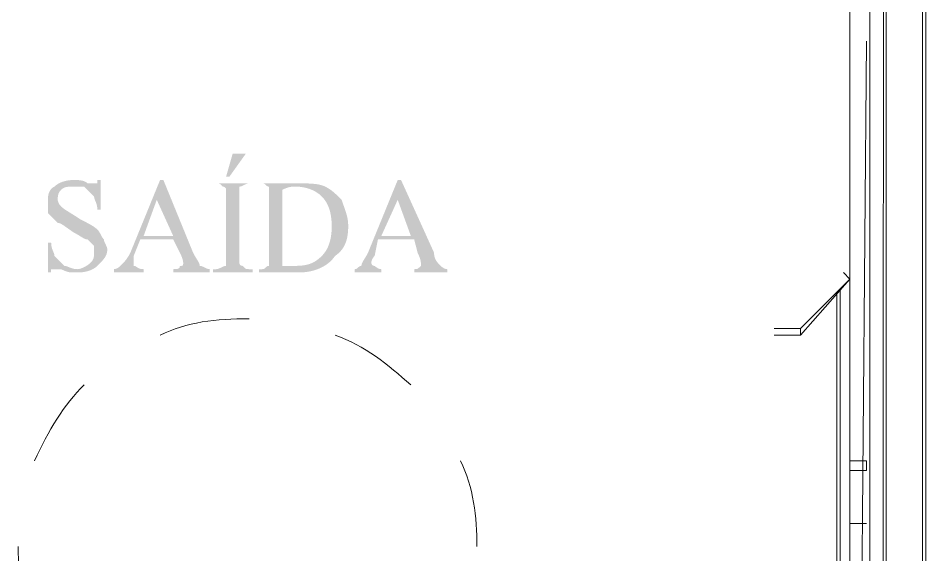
# Model space of a CAD drawing. Header units: metres. Extents: x 2999 to 3164, y 1641 to 1678.
# Drawn here: x 3006.282 to 3006.7088, y 1655.463 to 1655.7152 of the extents above; entities that cross this region are included whole.
import ezdxf

# ---------------------------------------------------------------- set-up
doc = ezdxf.new("R2010")
doc.units = ezdxf.units.M

msp = doc.modelspace()

# ---------------------------------------------------------------- hatches: boundary and pattern name
at = {"true_color": 0x000007}
h = msp.add_hatch(color=7, dxfattribs=at)
h.paths.add_polyline_path([(3006.32078, 1655.63919), (3006.32078, 1655.62522), (3006.31923, 1655.62522), (3006.31923, 1655.62522), (3006.31922, 1655.6256), (3006.3192, 1655.62596), (3006.31916, 1655.62631), (3006.31911, 1655.62665), (3006.31905, 1655.62697), (3006.31898, 1655.62728), (3006.31891, 1655.62758), (3006.31882, 1655.62786), (3006.31874, 1655.62814), (3006.31864, 1655.6284), (3006.31855, 1655.62866), (3006.31845, 1655.62891), (3006.31835, 1655.62914), (3006.31826, 1655.62938), (3006.31817, 1655.6296), (3006.31808, 1655.62982), (3006.31799, 1655.63003), (3006.31792, 1655.63024), (3006.31785, 1655.63044), (3006.31779, 1655.63064), (3006.31774, 1655.63084), (3006.31771, 1655.63104), (3006.31768, 1655.63123), (3006.31768, 1655.63143), (3006.31768, 1655.63143), (3006.31748, 1655.63162), (3006.31729, 1655.63182), (3006.31709, 1655.63201), (3006.3169, 1655.6322), (3006.31671, 1655.6324), (3006.31651, 1655.63259), (3006.31632, 1655.63279), (3006.31612, 1655.63298), (3006.31593, 1655.63317), (3006.31574, 1655.63337), (3006.31554, 1655.63356), (3006.31535, 1655.63376), (3006.31515, 1655.63395), (3006.31496, 1655.63414), (3006.31477, 1655.63434), (3006.31457, 1655.63453), (3006.31438, 1655.63473), (3006.31418, 1655.63492), (3006.31399, 1655.63511), (3006.3138, 1655.63531), (3006.3136, 1655.6355), (3006.31341, 1655.6357), (3006.31321, 1655.63589), (3006.31302, 1655.63608), (3006.31283, 1655.63608), (3006.31263, 1655.63608), (3006.31244, 1655.63608), (3006.31224, 1655.63608), (3006.31205, 1655.63608), (3006.31186, 1655.63608), (3006.31166, 1655.63608), (3006.31147, 1655.63608), (3006.31127, 1655.63608), (3006.31108, 1655.63608), (3006.31089, 1655.63608), (3006.31069, 1655.63608), (3006.3105, 1655.63608), (3006.3103, 1655.63608), (3006.31011, 1655.63608), (3006.30992, 1655.63608), (3006.30972, 1655.63608), (3006.30953, 1655.63608), (3006.30933, 1655.63608), (3006.30914, 1655.63608), (3006.30895, 1655.63608), (3006.30875, 1655.63608), (3006.30856, 1655.63608), (3006.30836, 1655.63608), (3006.30798, 1655.63608), (3006.30762, 1655.63608), (3006.30727, 1655.63608), (3006.30693, 1655.63608), (3006.30661, 1655.63607), (3006.3063, 1655.63606), (3006.30601, 1655.63604), (3006.30572, 1655.63603), (3006.30544, 1655.636), (3006.30518, 1655.63597), (3006.30492, 1655.63593), (3006.30468, 1655.63589), (3006.30444, 1655.63584), (3006.30421, 1655.63578), (3006.30398, 1655.6357), (3006.30377, 1655.63562), (3006.30355, 1655.63553), (3006.30334, 1655.63543), (3006.30314, 1655.63531), (3006.30294, 1655.63519), (3006.30274, 1655.63504), (3006.30254, 1655.63489), (3006.30235, 1655.63472), (3006.30216, 1655.63453), (3006.30197, 1655.63434), (3006.3018, 1655.63414), (3006.30164, 1655.63395), (3006.3015, 1655.63376), (3006.30137, 1655.63356), (3006.30126, 1655.63337), (3006.30116, 1655.63317), (3006.30106, 1655.63298), (3006.30098, 1655.63279), (3006.30091, 1655.63259), (3006.30085, 1655.6324), (3006.3008, 1655.6322), (3006.30075, 1655.63201), (3006.30072, 1655.63182), (3006.30069, 1655.63162), (3006.30066, 1655.63143), (3006.30064, 1655.63123), (3006.30063, 1655.63104), (3006.30062, 1655.63085), (3006.30061, 1655.63065), (3006.30061, 1655.63046), (3006.3006, 1655.63026), (3006.3006, 1655.63007), (3006.3006, 1655.62988), (3006.3006, 1655.62987), (3006.3006, 1655.62984), (3006.30061, 1655.62981), (3006.30061, 1655.62975), (3006.30062, 1655.62969), (3006.30063, 1655.62961), (3006.30064, 1655.62952), (3006.30066, 1655.62942), (3006.30069, 1655.6293), (3006.30072, 1655.62918), (3006.30075, 1655.62905), (3006.3008, 1655.62891), (3006.30085, 1655.62876), (3006.30091, 1655.6286), (3006.30098, 1655.62844), (3006.30106, 1655.62827), (3006.30116, 1655.62809), (3006.30126, 1655.62791), (3006.30137, 1655.62773), (3006.3015, 1655.62754), (3006.30164, 1655.62735), (3006.3018, 1655.62716), (3006.30197, 1655.62697), (3006.30216, 1655.62677), (3006.30236, 1655.62658), (3006.30258, 1655.62638), (3006.30281, 1655.62619), (3006.30306, 1655.62599), (3006.30333, 1655.62579), (3006.30361, 1655.62558), (3006.30391, 1655.62538), (3006.30423, 1655.62516), (3006.30456, 1655.62494), (3006.3049, 1655.62472), (3006.30527, 1655.62449), (3006.30565, 1655.62425), (3006.30604, 1655.624), (3006.30646, 1655.62375), (3006.30688, 1655.62348), (3006.30733, 1655.62321), (3006.30779, 1655.62292), (3006.30827, 1655.62262), (3006.30876, 1655.62232), (3006.30927, 1655.62199), (3006.30979, 1655.62166), (3006.31034, 1655.62131), (3006.31089, 1655.62094), (3006.31147, 1655.62056), (3006.31186, 1655.62037), (3006.31224, 1655.62018), (3006.31263, 1655.61998), (3006.31301, 1655.61979), (3006.31339, 1655.61959), (3006.31377, 1655.6194), (3006.31414, 1655.61921), (3006.31451, 1655.61901), (3006.31488, 1655.61882), (3006.31524, 1655.61862), (3006.31559, 1655.61843), (3006.31593, 1655.61824), (3006.31626, 1655.61804), (3006.31659, 1655.61785), (3006.31691, 1655.61765), (3006.31722, 1655.61746), (3006.31751, 1655.61727), (3006.3178, 1655.61707), (3006.31807, 1655.61688), (3006.31833, 1655.61668), (3006.31858, 1655.61649), (3006.31881, 1655.6163), (3006.31903, 1655.6161), (3006.31923, 1655.61591), (3006.31941, 1655.61571), (3006.31958, 1655.61552), (3006.31974, 1655.61533), (3006.31989, 1655.61513), (3006.32002, 1655.61494), (3006.32015, 1655.61474), (3006.32027, 1655.61455), (3006.32038, 1655.61436), (3006.32048, 1655.61416), (3006.32058, 1655.61397), (3006.32068, 1655.61377), (3006.32078, 1655.61358), (3006.32088, 1655.61339), (3006.32097, 1655.61319), (3006.32108, 1655.613), (3006.32118, 1655.6128), (3006.32129, 1655.61261), (3006.32141, 1655.61242), (3006.32154, 1655.61222), (3006.32167, 1655.61203), (3006.32182, 1655.61183), (3006.32197, 1655.61164), (3006.32214, 1655.61145), (3006.32233, 1655.61125), (3006.32234, 1655.61106), (3006.32236, 1655.61086), (3006.3224, 1655.61067), (3006.32245, 1655.61048), (3006.32251, 1655.61028), (3006.32257, 1655.61009), (3006.32265, 1655.60989), (3006.32273, 1655.6097), (3006.32282, 1655.60951), (3006.32291, 1655.60931), (3006.32301, 1655.60912), (3006.32311, 1655.60892), (3006.3232, 1655.60873), (3006.3233, 1655.60854), (3006.32339, 1655.60834), (3006.32348, 1655.60815), (3006.32356, 1655.60795), (3006.32364, 1655.60776), (3006.32371, 1655.60757), (3006.32377, 1655.60737), (3006.32382, 1655.60718), (3006.32385, 1655.60698), (3006.32388, 1655.60679), (3006.32388, 1655.6066), (3006.32387, 1655.60622), (3006.32385, 1655.60585), (3006.32381, 1655.6055), (3006.32375, 1655.60516), (3006.32368, 1655.60483), (3006.32359, 1655.60451), (3006.32349, 1655.6042), (3006.32337, 1655.60389), (3006.32323, 1655.6036), (3006.32307, 1655.6033), (3006.3229, 1655.60301), (3006.32272, 1655.60272), (3006.32252, 1655.60243), (3006.3223, 1655.60213), (3006.32206, 1655.60184), (3006.32181, 1655.60154), (3006.32155, 1655.60123), (3006.32126, 1655.60092), (3006.32097, 1655.6006), (3006.32065, 1655.60027), (3006.32032, 1655.59993), (3006.31997, 1655.59958), (3006.31961, 1655.59922), (3006.31923, 1655.59884), (3006.31903, 1655.59864), (3006.31881, 1655.59845), (3006.31857, 1655.59826), (3006.31832, 1655.59807), (3006.31806, 1655.59788), (3006.31777, 1655.5977), (3006.31747, 1655.59752), (3006.31716, 1655.59734), (3006.31683, 1655.59717), (3006.31648, 1655.59701), (3006.31612, 1655.59685), (3006.31574, 1655.5967), (3006.31534, 1655.59656), (3006.31493, 1655.59643), (3006.3145, 1655.59631), (3006.31405, 1655.59619), (3006.31359, 1655.59609), (3006.31312, 1655.596), (3006.31262, 1655.59592), (3006.31211, 1655.59585), (3006.31159, 1655.5958), (3006.31105, 1655.59576), (3006.31049, 1655.59574), (3006.30992, 1655.59573), (3006.30973, 1655.59573), (3006.30956, 1655.59573), (3006.3094, 1655.59573), (3006.30925, 1655.59573), (3006.30912, 1655.59573), (3006.30899, 1655.59573), (3006.30888, 1655.59573), (3006.30877, 1655.59573), (3006.30866, 1655.59573), (3006.30856, 1655.59573), (3006.30846, 1655.59573), (3006.30836, 1655.59573), (3006.30827, 1655.59573), (3006.30817, 1655.59573), (3006.30807, 1655.59573), (3006.30796, 1655.59573), (3006.30785, 1655.59573), (3006.30773, 1655.59573), (3006.30761, 1655.59573), (3006.30747, 1655.59573), (3006.30733, 1655.59573), (3006.30717, 1655.59573), (3006.307, 1655.59573), (3006.30681, 1655.59573), (3006.3068, 1655.59573), (3006.30678, 1655.59573), (3006.30674, 1655.59574), (3006.30668, 1655.59574), (3006.30661, 1655.59575), (3006.30652, 1655.59576), (3006.30642, 1655.59577), (3006.30629, 1655.59579), (3006.30616, 1655.59581), (3006.306, 1655.59584), (3006.30583, 1655.59588), (3006.30565, 1655.59593), (3006.30545, 1655.59598), (3006.30523, 1655.59604), (3006.30499, 1655.59611), (3006.30474, 1655.59619), (3006.30448, 1655.59628), (3006.30419, 1655.59639), (3006.30389, 1655.5965), (3006.30358, 1655.59663), (3006.30325, 1655.59677), (3006.3029, 1655.59693), (3006.30254, 1655.5971), (3006.30216, 1655.59728), (3006.30196, 1655.59728), (3006.30177, 1655.59728), (3006.30158, 1655.59728), (3006.30139, 1655.59728), (3006.3012, 1655.59728), (3006.30102, 1655.59728), (3006.30084, 1655.59728), (3006.30066, 1655.59728), (3006.30049, 1655.59728), (3006.30033, 1655.59728), (3006.30017, 1655.59728), (3006.30002, 1655.59728), (3006.29988, 1655.59728), (3006.29975, 1655.59728), (3006.29962, 1655.59728), (3006.29951, 1655.59728), (3006.29941, 1655.59728), (3006.29932, 1655.59728), (3006.29924, 1655.59728), (3006.29917, 1655.59728), (3006.29912, 1655.59728), (3006.29908, 1655.59728), (3006.29906, 1655.59728), (3006.29905, 1655.59728), (3006.29904, 1655.59728), (3006.29902, 1655.59728), (3006.29899, 1655.59728), (3006.29894, 1655.59728), (3006.29888, 1655.59728), (3006.29881, 1655.59728), (3006.29873, 1655.59728), (3006.29865, 1655.59728), (3006.29856, 1655.59728), (3006.29847, 1655.59728), (3006.29837, 1655.59728), (3006.29828, 1655.59728), (3006.29818, 1655.59728), (3006.29808, 1655.59728), (3006.29799, 1655.59728), (3006.2979, 1655.59728), (3006.29782, 1655.59728), (3006.29774, 1655.59728), (3006.29767, 1655.59728), (3006.29761, 1655.59728), (3006.29757, 1655.59728), (3006.29753, 1655.59728), (3006.29751, 1655.59728), (3006.2975, 1655.59728), (3006.2975, 1655.59728), (3006.2975, 1655.59725), (3006.2975, 1655.59722), (3006.2975, 1655.59717), (3006.2975, 1655.59711), (3006.2975, 1655.59704), (3006.2975, 1655.59697), (3006.2975, 1655.59688), (3006.2975, 1655.59679), (3006.2975, 1655.5967), (3006.2975, 1655.59661), (3006.2975, 1655.59651), (3006.2975, 1655.59641), (3006.2975, 1655.59632), (3006.2975, 1655.59622), (3006.2975, 1655.59613), (3006.2975, 1655.59605), (3006.2975, 1655.59598), (3006.2975, 1655.59591), (3006.2975, 1655.59585), (3006.2975, 1655.5958), (3006.2975, 1655.59576), (3006.2975, 1655.59574), (3006.2975, 1655.59573), (3006.29595, 1655.59573), (3006.29595, 1655.6097), (3006.2975, 1655.6097), (3006.2975, 1655.6097), (3006.29751, 1655.60932), (3006.29753, 1655.60896), (3006.29757, 1655.60861), (3006.29761, 1655.60827), (3006.29767, 1655.60795), (3006.29774, 1655.60764), (3006.29782, 1655.60734), (3006.2979, 1655.60706), (3006.29799, 1655.60678), (3006.29808, 1655.60652), (3006.29818, 1655.60626), (3006.29828, 1655.60601), (3006.29837, 1655.60578), (3006.29847, 1655.60554), (3006.29856, 1655.60532), (3006.29865, 1655.6051), (3006.29873, 1655.60489), (3006.29881, 1655.60468), (3006.29888, 1655.60448), (3006.29894, 1655.60428), (3006.29899, 1655.60408), (3006.29902, 1655.60388), (3006.29904, 1655.60369), (3006.29905, 1655.60349), (3006.29905, 1655.60349), (3006.29925, 1655.6033), (3006.29944, 1655.6031), (3006.29963, 1655.60291), (3006.29983, 1655.60272), (3006.30002, 1655.60252), (3006.30022, 1655.60233), (3006.30041, 1655.60213), (3006.3006, 1655.60194), (3006.3008, 1655.60175), (3006.30099, 1655.60155), (3006.30119, 1655.60136), (3006.30138, 1655.60116), (3006.30157, 1655.60097), (3006.30177, 1655.60078), (3006.30196, 1655.60058), (3006.30216, 1655.60039), (3006.30235, 1655.60019), (3006.30254, 1655.6), (3006.30274, 1655.59981), (3006.30293, 1655.59961), (3006.30313, 1655.59942), (3006.30332, 1655.59922), (3006.30351, 1655.59903), (3006.30371, 1655.59884), (3006.3039, 1655.59883), (3006.3041, 1655.59881), (3006.30429, 1655.59877), (3006.30449, 1655.59872), (3006.30469, 1655.59866), (3006.3049, 1655.59859), (3006.3051, 1655.59852), (3006.30532, 1655.59843), (3006.30554, 1655.59835), (3006.30576, 1655.59825), (3006.30599, 1655.59816), (3006.30623, 1655.59806), (3006.30648, 1655.59796), (3006.30673, 1655.59787), (3006.307, 1655.59778), (3006.30727, 1655.59769), (3006.30756, 1655.5976), (3006.30785, 1655.59753), (3006.30816, 1655.59746), (3006.30849, 1655.5974), (3006.30882, 1655.59735), (3006.30917, 1655.59732), (3006.30954, 1655.59729), (3006.30992, 1655.59728), (3006.31012, 1655.59729), (3006.31033, 1655.59732), (3006.31056, 1655.59735), (3006.31081, 1655.59741), (3006.31106, 1655.59747), (3006.31132, 1655.59755), (3006.31159, 1655.59764), (3006.31187, 1655.59774), (3006.31215, 1655.59786), (3006.31244, 1655.59798), (3006.31273, 1655.59811), (3006.31302, 1655.59825), (3006.31331, 1655.5984), (3006.3136, 1655.59856), (3006.31389, 1655.59872), (3006.31417, 1655.59889), (3006.31445, 1655.59907), (3006.31472, 1655.59925), (3006.31498, 1655.59943), (3006.31523, 1655.59962), (3006.31547, 1655.59981), (3006.3157, 1655.6), (3006.31592, 1655.60019), (3006.31612, 1655.60039), (3006.31631, 1655.60058), (3006.31648, 1655.60078), (3006.31664, 1655.60097), (3006.31678, 1655.60116), (3006.31691, 1655.60136), (3006.31702, 1655.60155), (3006.31712, 1655.60175), (3006.31722, 1655.60194), (3006.3173, 1655.60213), (3006.31737, 1655.60233), (3006.31743, 1655.60252), (3006.31748, 1655.60272), (3006.31753, 1655.60291), (3006.31756, 1655.6031), (3006.31759, 1655.6033), (3006.31762, 1655.60349), (3006.31764, 1655.60369), (3006.31765, 1655.60388), (3006.31766, 1655.60407), (3006.31767, 1655.60427), (3006.31767, 1655.60446), (3006.31767, 1655.60466), (3006.31768, 1655.60485), (3006.31768, 1655.60504), (3006.31768, 1655.60523), (3006.31768, 1655.6054), (3006.31768, 1655.60556), (3006.31768, 1655.60571), (3006.31768, 1655.60584), (3006.31768, 1655.60597), (3006.31768, 1655.60608), (3006.31768, 1655.60619), (3006.31768, 1655.6063), (3006.31768, 1655.6064), (3006.31768, 1655.6065), (3006.31768, 1655.6066), (3006.31768, 1655.60669), (3006.31768, 1655.60679), (3006.31768, 1655.60689), (3006.31768, 1655.607), (3006.31768, 1655.60711), (3006.31768, 1655.60723), (3006.31768, 1655.60735), (3006.31768, 1655.60749), (3006.31768, 1655.60763), (3006.31768, 1655.60779), (3006.31768, 1655.60796), (3006.31768, 1655.60815), (3006.31749, 1655.60833), (3006.31732, 1655.60851), (3006.31716, 1655.60866), (3006.31701, 1655.60881), (3006.31688, 1655.60894), (3006.31675, 1655.60907), (3006.31664, 1655.60919), (3006.31653, 1655.6093), (3006.31642, 1655.6094), (3006.31632, 1655.6095), (3006.31622, 1655.6096), (3006.31612, 1655.6097), (3006.31603, 1655.6098), (3006.31593, 1655.6099), (3006.31583, 1655.61), (3006.31572, 1655.6101), (3006.31561, 1655.61021), (3006.31549, 1655.61033), (3006.31537, 1655.61046), (3006.31523, 1655.61059), (3006.31509, 1655.61074), (3006.31493, 1655.61089), (3006.31476, 1655.61107), (3006.31457, 1655.61125), (3006.31438, 1655.61126), (3006.31418, 1655.61128), (3006.31399, 1655.61132), (3006.31379, 1655.61137), (3006.31359, 1655.61144), (3006.31338, 1655.61152), (3006.31317, 1655.61161), (3006.31296, 1655.61171), (3006.31274, 1655.61182), (3006.31252, 1655.61195), (3006.31229, 1655.61208), (3006.31205, 1655.61222), (3006.3118, 1655.61237), (3006.31155, 1655.61253), (3006.31128, 1655.61269), (3006.31101, 1655.61286), (3006.31072, 1655.61304), (3006.31042, 1655.61322), (3006.31012, 1655.6134), (3006.30979, 1655.61359), (3006.30946, 1655.61378), (3006.30911, 1655.61397), (3006.30874, 1655.61416), (3006.30836, 1655.61436), (3006.3078, 1655.61474), (3006.30726, 1655.6151), (3006.30676, 1655.61545), (3006.30628, 1655.61578), (3006.30583, 1655.61609), (3006.30541, 1655.61639), (3006.305, 1655.61668), (3006.30463, 1655.61694), (3006.30427, 1655.61719), (3006.30394, 1655.61743), (3006.30362, 1655.61765), (3006.30332, 1655.61785), (3006.30304, 1655.61803), (3006.30277, 1655.6182), (3006.30251, 1655.61836), (3006.30227, 1655.61849), (3006.30204, 1655.61862), (3006.30182, 1655.61872), (3006.3016, 1655.61881), (3006.30139, 1655.61888), (3006.30119, 1655.61894), (3006.30099, 1655.61898), (3006.3008, 1655.619), (3006.3006, 1655.61901), (3006.30041, 1655.61921), (3006.30022, 1655.6194), (3006.30002, 1655.61959), (3006.29983, 1655.61979), (3006.29963, 1655.61998), (3006.29944, 1655.62018), (3006.29925, 1655.62037), (3006.29905, 1655.62056), (3006.29886, 1655.62076), (3006.29866, 1655.62095), (3006.29847, 1655.62115), (3006.29828, 1655.62134), (3006.29808, 1655.62153), (3006.29789, 1655.62173), (3006.29769, 1655.62192), (3006.2975, 1655.62212), (3006.29731, 1655.62231), (3006.29711, 1655.6225), (3006.29692, 1655.6227), (3006.29672, 1655.62289), (3006.29653, 1655.62309), (3006.29634, 1655.62328), (3006.29614, 1655.62347), (3006.29595, 1655.62367), (3006.29595, 1655.62386), (3006.29595, 1655.62406), (3006.29595, 1655.62425), (3006.29595, 1655.62444), (3006.29595, 1655.62464), (3006.29595, 1655.62483), (3006.29595, 1655.62503), (3006.29595, 1655.62522), (3006.29595, 1655.62541), (3006.29595, 1655.62561), (3006.29595, 1655.6258), (3006.29595, 1655.626), (3006.29595, 1655.62619), (3006.29595, 1655.62638), (3006.29595, 1655.62658), (3006.29595, 1655.62677), (3006.29595, 1655.62697), (3006.29595, 1655.62716), (3006.29595, 1655.62735), (3006.29595, 1655.62755), (3006.29595, 1655.62774), (3006.29595, 1655.62794), (3006.29595, 1655.62813), (3006.29595, 1655.62832), (3006.29595, 1655.62871), (3006.29595, 1655.6291), (3006.29595, 1655.62948), (3006.29596, 1655.62987), (3006.29598, 1655.63025), (3006.296, 1655.63063), (3006.29602, 1655.631), (3006.29606, 1655.63137), (3006.29611, 1655.63173), (3006.29617, 1655.63209), (3006.29625, 1655.63244), (3006.29634, 1655.63279), (3006.29644, 1655.63312), (3006.29656, 1655.63345), (3006.29671, 1655.63376), (3006.29687, 1655.63407), (3006.29705, 1655.63437), (3006.29726, 1655.63465), (3006.29749, 1655.63493), (3006.29774, 1655.63519), (3006.29803, 1655.63543), (3006.29834, 1655.63566), (3006.29868, 1655.63588), (3006.29905, 1655.63608), (3006.29925, 1655.63628), (3006.29947, 1655.63647), (3006.29971, 1655.63666), (3006.29996, 1655.63685), (3006.30022, 1655.63704), (3006.30051, 1655.63722), (3006.30081, 1655.6374), (3006.30112, 1655.63758), (3006.30145, 1655.63775), (3006.3018, 1655.63791), (3006.30216, 1655.63807), (3006.30254, 1655.63822), (3006.30294, 1655.63836), (3006.30335, 1655.63849), (3006.30378, 1655.63861), (3006.30423, 1655.63873), (3006.30469, 1655.63883), (3006.30516, 1655.63892), (3006.30566, 1655.639), (3006.30616, 1655.63906), (3006.30669, 1655.63912), (3006.30723, 1655.63916), (3006.30779, 1655.63918), (3006.30836, 1655.63919), (3006.30857, 1655.63919), (3006.30878, 1655.63919), (3006.30901, 1655.63918), (3006.30925, 1655.63918), (3006.30951, 1655.63917), (3006.30977, 1655.63916), (3006.31004, 1655.63915), (3006.31032, 1655.63913), (3006.3106, 1655.63911), (3006.31089, 1655.63907), (3006.31118, 1655.63904), (3006.31147, 1655.63899), (3006.31176, 1655.63894), (3006.31205, 1655.63888), (3006.31233, 1655.63881), (3006.31262, 1655.63873), (3006.31289, 1655.63864), (3006.31316, 1655.63853), (3006.31343, 1655.63842), (3006.31368, 1655.63829), (3006.31392, 1655.63815), (3006.31415, 1655.63799), (3006.31437, 1655.63782), (3006.31457, 1655.63764), (3006.31476, 1655.63764), (3006.31493, 1655.63764), (3006.31509, 1655.63764), (3006.31523, 1655.63764), (3006.31537, 1655.63764), (3006.31549, 1655.63764), (3006.31561, 1655.63764), (3006.31572, 1655.63764), (3006.31583, 1655.63764), (3006.31593, 1655.63764), (3006.31603, 1655.63764), (3006.31612, 1655.63764), (3006.31622, 1655.63764), (3006.31632, 1655.63764), (3006.31642, 1655.63764), (3006.31653, 1655.63764), (3006.31664, 1655.63764), (3006.31675, 1655.63764), (3006.31688, 1655.63764), (3006.31701, 1655.63764), (3006.31716, 1655.63764), (3006.31732, 1655.63764), (3006.31749, 1655.63764), (3006.31768, 1655.63764), (3006.31768, 1655.63764), (3006.31768, 1655.63764), (3006.31768, 1655.63764), (3006.31768, 1655.63764), (3006.31769, 1655.63764), (3006.3177, 1655.63764), (3006.31771, 1655.63764), (3006.31773, 1655.63764), (3006.31776, 1655.63764), (3006.31779, 1655.63764), (3006.31782, 1655.63764), (3006.31787, 1655.63764), (3006.31792, 1655.63764), (3006.31798, 1655.63764), (3006.31805, 1655.63764), (3006.31814, 1655.63764), (3006.31823, 1655.63764), (3006.31833, 1655.63764), (3006.31845, 1655.63764), (3006.31857, 1655.63764), (3006.31871, 1655.63764), (3006.31887, 1655.63764), (3006.31904, 1655.63764), (3006.31923, 1655.63764), (3006.31923, 1655.63764), (3006.31923, 1655.63764), (3006.31923, 1655.63764), (3006.31923, 1655.63764), (3006.31923, 1655.63765), (3006.31923, 1655.63766), (3006.31923, 1655.63767), (3006.31923, 1655.63769), (3006.31923, 1655.63772), (3006.31923, 1655.63775), (3006.31923, 1655.63778), (3006.31923, 1655.63783), (3006.31923, 1655.63788), (3006.31923, 1655.63794), (3006.31923, 1655.63801), (3006.31923, 1655.63809), (3006.31923, 1655.63819), (3006.31923, 1655.63829), (3006.31923, 1655.63841), (3006.31923, 1655.63853), (3006.31923, 1655.63867), (3006.31923, 1655.63883), (3006.31923, 1655.639), (3006.31923, 1655.63919), (3006.32078, 1655.63919), (3006.31923, 1655.63919)])
h.paths.add_polyline_path([(3006.35492, 1655.61125), (3006.3394, 1655.61125), (3006.3363, 1655.60349), (3006.3363, 1655.60349), (3006.3363, 1655.6033), (3006.3363, 1655.60311), (3006.3363, 1655.60291), (3006.3363, 1655.60272), (3006.3363, 1655.60254), (3006.3363, 1655.60235), (3006.3363, 1655.60217), (3006.3363, 1655.602), (3006.3363, 1655.60183), (3006.3363, 1655.60166), (3006.3363, 1655.60151), (3006.3363, 1655.60136), (3006.3363, 1655.60122), (3006.3363, 1655.60108), (3006.3363, 1655.60096), (3006.3363, 1655.60085), (3006.3363, 1655.60075), (3006.3363, 1655.60066), (3006.3363, 1655.60058), (3006.3363, 1655.60051), (3006.3363, 1655.60046), (3006.3363, 1655.60042), (3006.3363, 1655.6004), (3006.3363, 1655.60039), (3006.3363, 1655.60039), (3006.3363, 1655.60038), (3006.3363, 1655.60036), (3006.3363, 1655.60032), (3006.3363, 1655.60027), (3006.3363, 1655.60021), (3006.3363, 1655.60015), (3006.3363, 1655.60007), (3006.3363, 1655.59999), (3006.3363, 1655.5999), (3006.3363, 1655.5998), (3006.3363, 1655.59971), (3006.3363, 1655.59961), (3006.3363, 1655.59952), (3006.3363, 1655.59942), (3006.3363, 1655.59933), (3006.3363, 1655.59924), (3006.3363, 1655.59916), (3006.3363, 1655.59908), (3006.3363, 1655.59901), (3006.3363, 1655.59895), (3006.3363, 1655.5989), (3006.3363, 1655.59887), (3006.3363, 1655.59884), (3006.3363, 1655.59884), (3006.33648, 1655.59883), (3006.33666, 1655.59881), (3006.33682, 1655.59877), (3006.33697, 1655.59872), (3006.33711, 1655.59866), (3006.33724, 1655.59859), (3006.33738, 1655.59852), (3006.33751, 1655.59843), (3006.33764, 1655.59835), (3006.33777, 1655.59825), (3006.3379, 1655.59816), (3006.33804, 1655.59806), (3006.33819, 1655.59796), (3006.33835, 1655.59787), (3006.33853, 1655.59778), (3006.33871, 1655.59769), (3006.33892, 1655.5976), (3006.33914, 1655.59753), (3006.33938, 1655.59746), (3006.33964, 1655.5974), (3006.33993, 1655.59735), (3006.34024, 1655.59732), (3006.34058, 1655.59729), (3006.34095, 1655.59728), (3006.34095, 1655.59573), (3006.32699, 1655.59573), (3006.32699, 1655.59728), (3006.32699, 1655.59728), (3006.32718, 1655.59729), (3006.32737, 1655.59732), (3006.32757, 1655.59735), (3006.32776, 1655.5974), (3006.32794, 1655.59746), (3006.32813, 1655.59753), (3006.32831, 1655.5976), (3006.32848, 1655.59769), (3006.32865, 1655.59778), (3006.32881, 1655.59787), (3006.32897, 1655.59796), (3006.32912, 1655.59806), (3006.32926, 1655.59816), (3006.32939, 1655.59825), (3006.32952, 1655.59835), (3006.32963, 1655.59843), (3006.32973, 1655.59852), (3006.32982, 1655.59859), (3006.3299, 1655.59866), (3006.32997, 1655.59872), (3006.33002, 1655.59877), (3006.33006, 1655.59881), (3006.33008, 1655.59883), (3006.33009, 1655.59884), (3006.33009, 1655.59884), (3006.33028, 1655.59903), (3006.33048, 1655.59923), (3006.33067, 1655.59942), (3006.33087, 1655.59962), (3006.33106, 1655.59982), (3006.33125, 1655.60002), (3006.33145, 1655.60023), (3006.33164, 1655.60045), (3006.33184, 1655.60066), (3006.33203, 1655.60089), (3006.33222, 1655.60112), (3006.33242, 1655.60136), (3006.33261, 1655.60161), (3006.33281, 1655.60186), (3006.333, 1655.60213), (3006.33319, 1655.6024), (3006.33339, 1655.60269), (3006.33358, 1655.60298), (3006.33378, 1655.60329), (3006.33397, 1655.60361), (3006.33416, 1655.60395), (3006.33436, 1655.6043), (3006.33455, 1655.60466), (3006.33475, 1655.60504), (3006.34871, 1655.63919), (3006.35027, 1655.63919), (3006.36423, 1655.60504), (3006.36423, 1655.60504), (3006.36443, 1655.60466), (3006.36462, 1655.6043), (3006.36481, 1655.60395), (3006.365, 1655.60361), (3006.36519, 1655.60329), (3006.36537, 1655.60298), (3006.36555, 1655.60269), (3006.36573, 1655.6024), (3006.3659, 1655.60213), (3006.36606, 1655.60186), (3006.36622, 1655.60161), (3006.36637, 1655.60136), (3006.36651, 1655.60112), (3006.36664, 1655.60089), (3006.36676, 1655.60066), (3006.36688, 1655.60045), (3006.36698, 1655.60023), (3006.36707, 1655.60002), (3006.36715, 1655.59982), (3006.36722, 1655.59962), (3006.36727, 1655.59942), (3006.36731, 1655.59923), (3006.36733, 1655.59903), (3006.36734, 1655.59884), (3006.36734, 1655.59884), (3006.36753, 1655.59883), (3006.36773, 1655.59881), (3006.36792, 1655.59877), (3006.36811, 1655.59872), (3006.36831, 1655.59866), (3006.3685, 1655.59859), (3006.3687, 1655.59852), (3006.36889, 1655.59843), (3006.36908, 1655.59835), (3006.36928, 1655.59825), (3006.36947, 1655.59816), (3006.36967, 1655.59806), (3006.36986, 1655.59796), (3006.37005, 1655.59787), (3006.37025, 1655.59778), (3006.37044, 1655.59769), (3006.37064, 1655.5976), (3006.37083, 1655.59753), (3006.37102, 1655.59746), (3006.37122, 1655.5974), (3006.37141, 1655.59735), (3006.37161, 1655.59732), (3006.3718, 1655.59729), (3006.37199, 1655.59728), (3006.37199, 1655.59573), (3006.35492, 1655.59573), (3006.35492, 1655.59728), (3006.35492, 1655.59728), (3006.35512, 1655.59728), (3006.35531, 1655.59729), (3006.3555, 1655.59729), (3006.35569, 1655.59729), (3006.35588, 1655.5973), (3006.35606, 1655.59731), (3006.35624, 1655.59732), (3006.35642, 1655.59734), (3006.35659, 1655.59737), (3006.35675, 1655.5974), (3006.35691, 1655.59743), (3006.35706, 1655.59748), (3006.3572, 1655.59753), (3006.35733, 1655.59759), (3006.35745, 1655.59766), (3006.35757, 1655.59774), (3006.35767, 1655.59784), (3006.35776, 1655.59794), (3006.35784, 1655.59805), (3006.3579, 1655.59818), (3006.35796, 1655.59832), (3006.35799, 1655.59848), (3006.35802, 1655.59865), (3006.35803, 1655.59884), (3006.35803, 1655.59884), (3006.35821, 1655.59884), (3006.35838, 1655.59884), (3006.35854, 1655.59884), (3006.35868, 1655.59884), (3006.35881, 1655.59885), (3006.35892, 1655.59886), (3006.35903, 1655.59887), (3006.35912, 1655.59889), (3006.3592, 1655.59892), (3006.35927, 1655.59895), (3006.35933, 1655.59899), (3006.35938, 1655.59903), (3006.35943, 1655.59908), (3006.35947, 1655.59914), (3006.3595, 1655.59922), (3006.35952, 1655.5993), (3006.35954, 1655.59939), (3006.35955, 1655.59949), (3006.35956, 1655.59961), (3006.35957, 1655.59973), (3006.35957, 1655.59988), (3006.35958, 1655.60003), (3006.35958, 1655.6002), (3006.35958, 1655.60039), (3006.35958, 1655.6004), (3006.35958, 1655.60042), (3006.35957, 1655.60046), (3006.35957, 1655.60052), (3006.35956, 1655.60059), (3006.35955, 1655.60068), (3006.35954, 1655.60078), (3006.35952, 1655.60091), (3006.3595, 1655.60104), (3006.35947, 1655.6012), (3006.35943, 1655.60137), (3006.35938, 1655.60155), (3006.35933, 1655.60175), (3006.35927, 1655.60197), (3006.3592, 1655.60221), (3006.35912, 1655.60246), (3006.35903, 1655.60272), (3006.35892, 1655.60301), (3006.35881, 1655.60331), (3006.35868, 1655.60362), (3006.35854, 1655.60395), (3006.35838, 1655.6043), (3006.35821, 1655.60466), (3006.35803, 1655.60504), (3006.35492, 1655.61125), (3006.35803, 1655.60504)])
h.paths.add_polyline_path([(3006.35492, 1655.6128), (3006.34716, 1655.62988), (3006.34095, 1655.6128), (3006.35492, 1655.6128), (3006.34095, 1655.6128)])
h.paths.add_polyline_path([(3006.39217, 1655.59728), (3006.39217, 1655.59573), (3006.37355, 1655.59573), (3006.37355, 1655.59728), (3006.3751, 1655.59728), (3006.3751, 1655.59728), (3006.37529, 1655.59729), (3006.37549, 1655.59732), (3006.37568, 1655.59735), (3006.37587, 1655.5974), (3006.37607, 1655.59746), (3006.37626, 1655.59753), (3006.37646, 1655.5976), (3006.37665, 1655.59769), (3006.37684, 1655.59778), (3006.37704, 1655.59787), (3006.37723, 1655.59796), (3006.37743, 1655.59806), (3006.37762, 1655.59816), (3006.37781, 1655.59825), (3006.37801, 1655.59835), (3006.3782, 1655.59843), (3006.3784, 1655.59852), (3006.37859, 1655.59859), (3006.37878, 1655.59866), (3006.37898, 1655.59872), (3006.37917, 1655.59877), (3006.37937, 1655.59881), (3006.37956, 1655.59883), (3006.37975, 1655.59884), (3006.37975, 1655.59884), (3006.37975, 1655.59903), (3006.37975, 1655.59922), (3006.37975, 1655.59942), (3006.37975, 1655.59961), (3006.37975, 1655.59981), (3006.37975, 1655.6), (3006.37975, 1655.60019), (3006.37975, 1655.60039), (3006.37975, 1655.60058), (3006.37975, 1655.60078), (3006.37975, 1655.60097), (3006.37975, 1655.60116), (3006.37975, 1655.60136), (3006.37975, 1655.60155), (3006.37975, 1655.60175), (3006.37975, 1655.60194), (3006.37975, 1655.60213), (3006.37975, 1655.60233), (3006.37975, 1655.60252), (3006.37975, 1655.60272), (3006.37975, 1655.60291), (3006.37975, 1655.6031), (3006.37975, 1655.6033), (3006.37975, 1655.60349), (3006.37975, 1655.63143), (3006.37975, 1655.63143), (3006.37975, 1655.63162), (3006.37975, 1655.63181), (3006.37975, 1655.63201), (3006.37975, 1655.6322), (3006.37975, 1655.63238), (3006.37975, 1655.63257), (3006.37975, 1655.63275), (3006.37975, 1655.63292), (3006.37975, 1655.63309), (3006.37975, 1655.63326), (3006.37975, 1655.63341), (3006.37975, 1655.63356), (3006.37975, 1655.6337), (3006.37975, 1655.63384), (3006.37975, 1655.63396), (3006.37975, 1655.63407), (3006.37975, 1655.63417), (3006.37975, 1655.63426), (3006.37975, 1655.63434), (3006.37975, 1655.63441), (3006.37975, 1655.63446), (3006.37975, 1655.6345), (3006.37975, 1655.63452), (3006.37975, 1655.63453), (3006.37975, 1655.63453), (3006.37975, 1655.63472), (3006.37972, 1655.63489), (3006.37969, 1655.63504), (3006.37964, 1655.63519), (3006.37958, 1655.63531), (3006.37951, 1655.63543), (3006.37943, 1655.63553), (3006.37935, 1655.63562), (3006.37926, 1655.6357), (3006.37917, 1655.63578), (3006.37907, 1655.63584), (3006.37898, 1655.63589), (3006.37888, 1655.63593), (3006.37878, 1655.63597), (3006.37869, 1655.636), (3006.3786, 1655.63603), (3006.37852, 1655.63604), (3006.37844, 1655.63606), (3006.37838, 1655.63607), (3006.37832, 1655.63608), (3006.37827, 1655.63608), (3006.37823, 1655.63608), (3006.37821, 1655.63608), (3006.3782, 1655.63608), (3006.37802, 1655.63627), (3006.37784, 1655.63644), (3006.37769, 1655.6366), (3006.37754, 1655.63674), (3006.37741, 1655.63687), (3006.37728, 1655.63698), (3006.37716, 1655.63708), (3006.37705, 1655.63718), (3006.37695, 1655.63726), (3006.37684, 1655.63733), (3006.37675, 1655.63739), (3006.37665, 1655.63744), (3006.37655, 1655.63749), (3006.37645, 1655.63752), (3006.37635, 1655.63755), (3006.37625, 1655.63758), (3006.37614, 1655.6376), (3006.37602, 1655.63761), (3006.37589, 1655.63762), (3006.37576, 1655.63763), (3006.37561, 1655.63763), (3006.37545, 1655.63763), (3006.37528, 1655.63764), (3006.3751, 1655.63764), (3006.37355, 1655.63764), (3006.39217, 1655.63764), (3006.39062, 1655.63764), (3006.39062, 1655.63764), (3006.39042, 1655.63763), (3006.39023, 1655.6376), (3006.39003, 1655.63757), (3006.38984, 1655.63752), (3006.38965, 1655.63746), (3006.38945, 1655.63739), (3006.38926, 1655.63732), (3006.38906, 1655.63723), (3006.38887, 1655.63714), (3006.38868, 1655.63705), (3006.38848, 1655.63696), (3006.38829, 1655.63686), (3006.38809, 1655.63676), (3006.3879, 1655.63667), (3006.38771, 1655.63657), (3006.38751, 1655.63649), (3006.38732, 1655.6364), (3006.38712, 1655.63633), (3006.38693, 1655.63626), (3006.38674, 1655.6362), (3006.38654, 1655.63615), (3006.38635, 1655.63611), (3006.38615, 1655.63609), (3006.38596, 1655.63608), (3006.38596, 1655.63608), (3006.38596, 1655.63589), (3006.38596, 1655.6357), (3006.38596, 1655.6355), (3006.38596, 1655.63531), (3006.38596, 1655.63511), (3006.38596, 1655.63492), (3006.38596, 1655.63473), (3006.38596, 1655.63453), (3006.38596, 1655.63434), (3006.38596, 1655.63414), (3006.38596, 1655.63395), (3006.38596, 1655.63376), (3006.38596, 1655.63356), (3006.38596, 1655.63337), (3006.38596, 1655.63317), (3006.38596, 1655.63298), (3006.38596, 1655.63279), (3006.38596, 1655.63259), (3006.38596, 1655.6324), (3006.38596, 1655.6322), (3006.38596, 1655.63201), (3006.38596, 1655.63182), (3006.38596, 1655.63162), (3006.38596, 1655.63143), (3006.38596, 1655.60349), (3006.38596, 1655.60349), (3006.38596, 1655.6033), (3006.38596, 1655.60311), (3006.38596, 1655.60291), (3006.38596, 1655.60272), (3006.38596, 1655.60254), (3006.38596, 1655.60235), (3006.38596, 1655.60217), (3006.38596, 1655.602), (3006.38596, 1655.60183), (3006.38596, 1655.60166), (3006.38596, 1655.60151), (3006.38596, 1655.60136), (3006.38596, 1655.60122), (3006.38596, 1655.60108), (3006.38596, 1655.60096), (3006.38596, 1655.60085), (3006.38596, 1655.60075), (3006.38596, 1655.60066), (3006.38596, 1655.60058), (3006.38596, 1655.60051), (3006.38596, 1655.60046), (3006.38596, 1655.60042), (3006.38596, 1655.6004), (3006.38596, 1655.60039), (3006.38596, 1655.60039), (3006.38597, 1655.6002), (3006.38599, 1655.60003), (3006.38603, 1655.59988), (3006.38608, 1655.59973), (3006.38613, 1655.59961), (3006.3862, 1655.59949), (3006.38628, 1655.59939), (3006.38636, 1655.5993), (3006.38645, 1655.59922), (3006.38654, 1655.59914), (3006.38664, 1655.59908), (3006.38674, 1655.59903), (3006.38683, 1655.59899), (3006.38693, 1655.59895), (3006.38702, 1655.59892), (3006.38711, 1655.59889), (3006.38719, 1655.59887), (3006.38727, 1655.59886), (3006.38734, 1655.59885), (3006.3874, 1655.59884), (3006.38745, 1655.59884), (3006.38748, 1655.59884), (3006.3875, 1655.59884), (3006.38751, 1655.59884), (3006.3877, 1655.59865), (3006.38787, 1655.59848), (3006.38803, 1655.59832), (3006.38817, 1655.59818), (3006.38831, 1655.59805), (3006.38843, 1655.59794), (3006.38855, 1655.59784), (3006.38866, 1655.59774), (3006.38877, 1655.59766), (3006.38887, 1655.59759), (3006.38897, 1655.59753), (3006.38906, 1655.59748), (3006.38916, 1655.59743), (3006.38926, 1655.5974), (3006.38936, 1655.59737), (3006.38947, 1655.59734), (3006.38958, 1655.59732), (3006.3897, 1655.59731), (3006.38982, 1655.5973), (3006.38996, 1655.59729), (3006.3901, 1655.59729), (3006.39026, 1655.59729), (3006.39043, 1655.59728), (3006.39062, 1655.59728), (3006.39217, 1655.59728), (3006.39062, 1655.59728)])
h.paths.add_polyline_path([(3006.38906, 1655.6516), (3006.38131, 1655.64074), (3006.37975, 1655.64074), (3006.38286, 1655.6516), (3006.38906, 1655.6516), (3006.38286, 1655.6516)])
h.paths.add_polyline_path([(3006.39527, 1655.59573), (3006.39527, 1655.59728), (3006.39682, 1655.59728), (3006.39682, 1655.59728), (3006.39701, 1655.59729), (3006.39718, 1655.59732), (3006.39734, 1655.59735), (3006.39749, 1655.5974), (3006.39762, 1655.59746), (3006.39775, 1655.59753), (3006.39786, 1655.5976), (3006.39797, 1655.59769), (3006.39808, 1655.59778), (3006.39818, 1655.59787), (3006.39828, 1655.59796), (3006.39838, 1655.59806), (3006.39847, 1655.59816), (3006.39857, 1655.59825), (3006.39867, 1655.59835), (3006.39878, 1655.59843), (3006.39889, 1655.59852), (3006.39901, 1655.59859), (3006.39913, 1655.59866), (3006.39927, 1655.59872), (3006.39941, 1655.59877), (3006.39957, 1655.59881), (3006.39974, 1655.59883), (3006.39993, 1655.59884), (3006.39993, 1655.59884), (3006.39993, 1655.59903), (3006.39993, 1655.59922), (3006.39993, 1655.59942), (3006.39993, 1655.59961), (3006.39993, 1655.59981), (3006.39993, 1655.6), (3006.39993, 1655.60019), (3006.39993, 1655.60039), (3006.39993, 1655.60058), (3006.39993, 1655.60078), (3006.39993, 1655.60097), (3006.39993, 1655.60116), (3006.39993, 1655.60136), (3006.39993, 1655.60155), (3006.39993, 1655.60175), (3006.39993, 1655.60194), (3006.39993, 1655.60213), (3006.39993, 1655.60233), (3006.39993, 1655.60252), (3006.39993, 1655.60272), (3006.39993, 1655.60291), (3006.39993, 1655.6031), (3006.39993, 1655.6033), (3006.39993, 1655.60349), (3006.39993, 1655.63143), (3006.39993, 1655.63143), (3006.39993, 1655.63162), (3006.39993, 1655.63182), (3006.39993, 1655.63201), (3006.39993, 1655.6322), (3006.39993, 1655.6324), (3006.39993, 1655.63259), (3006.39993, 1655.63279), (3006.39993, 1655.63298), (3006.39993, 1655.63317), (3006.39993, 1655.63337), (3006.39993, 1655.63356), (3006.39993, 1655.63376), (3006.39993, 1655.63395), (3006.39993, 1655.63414), (3006.39993, 1655.63434), (3006.39993, 1655.63453), (3006.39993, 1655.63473), (3006.39993, 1655.63492), (3006.39993, 1655.63511), (3006.39993, 1655.63531), (3006.39993, 1655.6355), (3006.39993, 1655.6357), (3006.39993, 1655.63589), (3006.39993, 1655.63608), (3006.39993, 1655.63608), (3006.39974, 1655.63609), (3006.39957, 1655.63611), (3006.39941, 1655.63615), (3006.39927, 1655.6362), (3006.39913, 1655.63626), (3006.39901, 1655.63633), (3006.39889, 1655.6364), (3006.39878, 1655.63649), (3006.39867, 1655.63657), (3006.39857, 1655.63667), (3006.39847, 1655.63676), (3006.39838, 1655.63686), (3006.39828, 1655.63696), (3006.39818, 1655.63705), (3006.39808, 1655.63714), (3006.39797, 1655.63723), (3006.39786, 1655.63732), (3006.39775, 1655.63739), (3006.39762, 1655.63746), (3006.39749, 1655.63752), (3006.39734, 1655.63757), (3006.39718, 1655.6376), (3006.39701, 1655.63763), (3006.39682, 1655.63764), (3006.39527, 1655.63764), (3006.41079, 1655.63764), (3006.41079, 1655.63764), (3006.41175, 1655.63764), (3006.41267, 1655.63763), (3006.41356, 1655.63763), (3006.41442, 1655.63763), (3006.41525, 1655.63762), (3006.41605, 1655.63761), (3006.41683, 1655.6376), (3006.41757, 1655.63758), (3006.41829, 1655.63755), (3006.41899, 1655.63752), (3006.41966, 1655.63749), (3006.4203, 1655.63744), (3006.42092, 1655.63739), (3006.42151, 1655.63733), (3006.42208, 1655.63726), (3006.42263, 1655.63718), (3006.42316, 1655.63708), (3006.42367, 1655.63698), (3006.42416, 1655.63687), (3006.42462, 1655.63674), (3006.42507, 1655.6366), (3006.4255, 1655.63644), (3006.42592, 1655.63627), (3006.42631, 1655.63608), (3006.42631, 1655.63608), (3006.42669, 1655.63589), (3006.42706, 1655.63569), (3006.42741, 1655.6355), (3006.42775, 1655.6353), (3006.42808, 1655.6351), (3006.4284, 1655.63489), (3006.42871, 1655.63469), (3006.42901, 1655.63447), (3006.42931, 1655.63426), (3006.42961, 1655.63403), (3006.4299, 1655.6338), (3006.43019, 1655.63356), (3006.43048, 1655.63331), (3006.43078, 1655.63306), (3006.43107, 1655.63279), (3006.43137, 1655.63252), (3006.43167, 1655.63223), (3006.43199, 1655.63194), (3006.43231, 1655.63163), (3006.43263, 1655.63131), (3006.43297, 1655.63097), (3006.43333, 1655.63062), (3006.43369, 1655.63026), (3006.43407, 1655.62988), (3006.43427, 1655.6293), (3006.43446, 1655.62874), (3006.43465, 1655.6282), (3006.43484, 1655.62766), (3006.43503, 1655.62714), (3006.43521, 1655.62663), (3006.43539, 1655.62612), (3006.43557, 1655.62562), (3006.43574, 1655.62513), (3006.4359, 1655.62464), (3006.43606, 1655.62415), (3006.43621, 1655.62367), (3006.43635, 1655.62318), (3006.43648, 1655.6227), (3006.4366, 1655.62221), (3006.43672, 1655.62171), (3006.43682, 1655.62121), (3006.43691, 1655.62071), (3006.43699, 1655.6202), (3006.43705, 1655.61967), (3006.43711, 1655.61914), (3006.43714, 1655.61859), (3006.43717, 1655.61803), (3006.43718, 1655.61746), (3006.43717, 1655.61669), (3006.43714, 1655.61594), (3006.4371, 1655.6152), (3006.43704, 1655.61449), (3006.43696, 1655.61378), (3006.43686, 1655.61309), (3006.43674, 1655.61242), (3006.4366, 1655.61177), (3006.43644, 1655.61113), (3006.43625, 1655.61051), (3006.43605, 1655.6099), (3006.43582, 1655.60931), (3006.43556, 1655.60874), (3006.43528, 1655.60818), (3006.43498, 1655.60764), (3006.43465, 1655.60711), (3006.43429, 1655.6066), (3006.4339, 1655.60611), (3006.43349, 1655.60563), (3006.43304, 1655.60517), (3006.43257, 1655.60473), (3006.43207, 1655.6043), (3006.43153, 1655.60389), (3006.43097, 1655.60349), (3006.43056, 1655.60292), (3006.43013, 1655.60236), (3006.42966, 1655.60182), (3006.42916, 1655.6013), (3006.42864, 1655.6008), (3006.42808, 1655.60032), (3006.4275, 1655.59985), (3006.42689, 1655.59941), (3006.42625, 1655.59899), (3006.42558, 1655.59859), (3006.42489, 1655.59822), (3006.42418, 1655.59787), (3006.42344, 1655.59754), (3006.42268, 1655.59724), (3006.42189, 1655.59696), (3006.42108, 1655.59671), (3006.42025, 1655.59649), (3006.4194, 1655.59629), (3006.41853, 1655.59612), (3006.41764, 1655.59598), (3006.41673, 1655.59588), (3006.4158, 1655.5958), (3006.41486, 1655.59575), (3006.4139, 1655.59573), (3006.39527, 1655.59573), (3006.4139, 1655.59573)])
h.paths.add_polyline_path([(3006.40614, 1655.59884), (3006.40614, 1655.59884), (3006.40652, 1655.59884), (3006.40688, 1655.59884), (3006.40723, 1655.59884), (3006.40757, 1655.59884), (3006.40789, 1655.59884), (3006.4082, 1655.59884), (3006.40849, 1655.59884), (3006.40878, 1655.59884), (3006.40906, 1655.59884), (3006.40932, 1655.59884), (3006.40958, 1655.59884), (3006.40982, 1655.59884), (3006.41006, 1655.59884), (3006.41029, 1655.59884), (3006.41052, 1655.59884), (3006.41073, 1655.59884), (3006.41095, 1655.59884), (3006.41116, 1655.59884), (3006.41136, 1655.59884), (3006.41156, 1655.59884), (3006.41176, 1655.59884), (3006.41196, 1655.59884), (3006.41215, 1655.59884), (3006.41234, 1655.59884), (3006.41234, 1655.59884), (3006.4131, 1655.59884), (3006.41383, 1655.59887), (3006.41453, 1655.59891), (3006.4152, 1655.59897), (3006.41585, 1655.59904), (3006.41647, 1655.59913), (3006.41706, 1655.59923), (3006.41763, 1655.59935), (3006.41818, 1655.59949), (3006.41871, 1655.59964), (3006.41922, 1655.59981), (3006.41972, 1655.6), (3006.42019, 1655.6002), (3006.42066, 1655.60042), (3006.4211, 1655.60066), (3006.42154, 1655.60091), (3006.42197, 1655.60117), (3006.42238, 1655.60146), (3006.42279, 1655.60175), (3006.42319, 1655.60207), (3006.42359, 1655.6024), (3006.42398, 1655.60275), (3006.42437, 1655.60311), (3006.42476, 1655.60349), (3006.42514, 1655.60389), (3006.4255, 1655.6043), (3006.42585, 1655.60473), (3006.42618, 1655.60517), (3006.4265, 1655.60563), (3006.4268, 1655.60611), (3006.42708, 1655.6066), (3006.42735, 1655.60711), (3006.4276, 1655.60764), (3006.42783, 1655.60818), (3006.42805, 1655.60874), (3006.42825, 1655.60931), (3006.42844, 1655.6099), (3006.42861, 1655.61051), (3006.42876, 1655.61113), (3006.4289, 1655.61177), (3006.42902, 1655.61242), (3006.42912, 1655.61309), (3006.42921, 1655.61378), (3006.42929, 1655.61449), (3006.42934, 1655.6152), (3006.42938, 1655.61594), (3006.42941, 1655.61669), (3006.42942, 1655.61746), (3006.42941, 1655.61823), (3006.42938, 1655.61898), (3006.42934, 1655.61971), (3006.42929, 1655.62043), (3006.42921, 1655.62114), (3006.42912, 1655.62182), (3006.42902, 1655.6225), (3006.4289, 1655.62315), (3006.42876, 1655.62379), (3006.42861, 1655.62441), (3006.42844, 1655.62502), (3006.42825, 1655.62561), (3006.42805, 1655.62618), (3006.42783, 1655.62674), (3006.4276, 1655.62728), (3006.42735, 1655.62781), (3006.42708, 1655.62832), (3006.4268, 1655.62881), (3006.4265, 1655.62929), (3006.42618, 1655.62975), (3006.42585, 1655.63019), (3006.4255, 1655.63062), (3006.42514, 1655.63103), (3006.42476, 1655.63143), (3006.42436, 1655.63181), (3006.42395, 1655.63217), (3006.42353, 1655.63252), (3006.42309, 1655.63285), (3006.42263, 1655.63317), (3006.42216, 1655.63346), (3006.42169, 1655.63375), (3006.4212, 1655.63401), (3006.42069, 1655.63426), (3006.42018, 1655.6345), (3006.41966, 1655.63472), (3006.41913, 1655.63492), (3006.4186, 1655.63511), (3006.41805, 1655.63527), (3006.4175, 1655.63543), (3006.41694, 1655.63557), (3006.41638, 1655.63569), (3006.41581, 1655.63579), (3006.41524, 1655.63588), (3006.41466, 1655.63595), (3006.41409, 1655.63601), (3006.41351, 1655.63605), (3006.41293, 1655.63608), (3006.41234, 1655.63608), (3006.41215, 1655.63608), (3006.41196, 1655.63608), (3006.41176, 1655.63608), (3006.41156, 1655.63608), (3006.41136, 1655.63607), (3006.41116, 1655.63606), (3006.41095, 1655.63604), (3006.41073, 1655.63603), (3006.41052, 1655.636), (3006.41029, 1655.63597), (3006.41006, 1655.63593), (3006.40982, 1655.63589), (3006.40958, 1655.63584), (3006.40932, 1655.63578), (3006.40906, 1655.6357), (3006.40878, 1655.63562), (3006.40849, 1655.63553), (3006.4082, 1655.63543), (3006.40789, 1655.63531), (3006.40757, 1655.63519), (3006.40723, 1655.63504), (3006.40688, 1655.63489), (3006.40652, 1655.63472), (3006.40614, 1655.63453), (3006.40614, 1655.63453)])
h.paths.add_polyline_path([(3006.40614, 1655.59884), (3006.40614, 1655.63453)])
h.paths.add_polyline_path([(3006.46821, 1655.61125), (3006.45114, 1655.61125), (3006.44959, 1655.60349), (3006.44959, 1655.60349), (3006.4494, 1655.6033), (3006.44923, 1655.60311), (3006.44908, 1655.60291), (3006.44894, 1655.60272), (3006.44881, 1655.60254), (3006.44869, 1655.60235), (3006.44859, 1655.60217), (3006.4485, 1655.602), (3006.44842, 1655.60183), (3006.44835, 1655.60166), (3006.44829, 1655.60151), (3006.44823, 1655.60136), (3006.44819, 1655.60122), (3006.44815, 1655.60108), (3006.44812, 1655.60096), (3006.4481, 1655.60085), (3006.44808, 1655.60075), (3006.44806, 1655.60066), (3006.44805, 1655.60058), (3006.44805, 1655.60051), (3006.44804, 1655.60046), (3006.44804, 1655.60042), (3006.44804, 1655.6004), (3006.44804, 1655.60039), (3006.44804, 1655.60039), (3006.44804, 1655.60038), (3006.44804, 1655.60036), (3006.44804, 1655.60032), (3006.44805, 1655.60027), (3006.44805, 1655.60021), (3006.44806, 1655.60015), (3006.44808, 1655.60007), (3006.4481, 1655.59999), (3006.44812, 1655.5999), (3006.44815, 1655.5998), (3006.44819, 1655.59971), (3006.44823, 1655.59961), (3006.44829, 1655.59952), (3006.44835, 1655.59942), (3006.44842, 1655.59933), (3006.4485, 1655.59924), (3006.44859, 1655.59916), (3006.44869, 1655.59908), (3006.44881, 1655.59901), (3006.44894, 1655.59895), (3006.44908, 1655.5989), (3006.44923, 1655.59887), (3006.4494, 1655.59884), (3006.44959, 1655.59884), (3006.4496, 1655.59883), (3006.44962, 1655.59881), (3006.44966, 1655.59877), (3006.44971, 1655.59872), (3006.44978, 1655.59866), (3006.44986, 1655.59859), (3006.44995, 1655.59852), (3006.45005, 1655.59843), (3006.45016, 1655.59835), (3006.45029, 1655.59825), (3006.45042, 1655.59816), (3006.45056, 1655.59806), (3006.45071, 1655.59796), (3006.45087, 1655.59787), (3006.45103, 1655.59778), (3006.4512, 1655.59769), (3006.45138, 1655.5976), (3006.45155, 1655.59753), (3006.45174, 1655.59746), (3006.45193, 1655.5974), (3006.45212, 1655.59735), (3006.45231, 1655.59732), (3006.4525, 1655.59729), (3006.45269, 1655.59728), (3006.45269, 1655.59573), (3006.44028, 1655.59573), (3006.44028, 1655.59728), (3006.44028, 1655.59728), (3006.44047, 1655.59729), (3006.44064, 1655.59732), (3006.44079, 1655.59735), (3006.44094, 1655.5974), (3006.44107, 1655.59746), (3006.4412, 1655.59753), (3006.44132, 1655.5976), (3006.44143, 1655.59769), (3006.44153, 1655.59778), (3006.44164, 1655.59787), (3006.44173, 1655.59796), (3006.44183, 1655.59806), (3006.44193, 1655.59816), (3006.44203, 1655.59825), (3006.44213, 1655.59835), (3006.44223, 1655.59843), (3006.44234, 1655.59852), (3006.44246, 1655.59859), (3006.44259, 1655.59866), (3006.44272, 1655.59872), (3006.44287, 1655.59877), (3006.44303, 1655.59881), (3006.4432, 1655.59883), (3006.44338, 1655.59884), (3006.44338, 1655.59884), (3006.44339, 1655.59903), (3006.44341, 1655.59923), (3006.44345, 1655.59942), (3006.44351, 1655.59962), (3006.44357, 1655.59982), (3006.44365, 1655.60002), (3006.44374, 1655.60023), (3006.44384, 1655.60045), (3006.44396, 1655.60066), (3006.44408, 1655.60089), (3006.44421, 1655.60112), (3006.44435, 1655.60136), (3006.4445, 1655.60161), (3006.44466, 1655.60186), (3006.44482, 1655.60213), (3006.44499, 1655.6024), (3006.44517, 1655.60269), (3006.44535, 1655.60298), (3006.44553, 1655.60329), (3006.44572, 1655.60361), (3006.44591, 1655.60395), (3006.4461, 1655.6043), (3006.44629, 1655.60466), (3006.44649, 1655.60504), (3006.46045, 1655.63919), (3006.46201, 1655.63919), (3006.47753, 1655.60504), (3006.47753, 1655.60504), (3006.47753, 1655.60466), (3006.47756, 1655.6043), (3006.4776, 1655.60395), (3006.47765, 1655.60361), (3006.47771, 1655.60329), (3006.47779, 1655.60298), (3006.47788, 1655.60269), (3006.47799, 1655.6024), (3006.4781, 1655.60213), (3006.47822, 1655.60186), (3006.47835, 1655.60161), (3006.4785, 1655.60136), (3006.47865, 1655.60112), (3006.4788, 1655.60089), (3006.47897, 1655.60066), (3006.47914, 1655.60045), (3006.47931, 1655.60023), (3006.47949, 1655.60002), (3006.47967, 1655.59982), (3006.47986, 1655.59962), (3006.48005, 1655.59942), (3006.48024, 1655.59923), (3006.48044, 1655.59903), (3006.48063, 1655.59884), (3006.48063, 1655.59884), (3006.48064, 1655.59883), (3006.48066, 1655.59881), (3006.4807, 1655.59877), (3006.48075, 1655.59872), (3006.48082, 1655.59866), (3006.4809, 1655.59859), (3006.48099, 1655.59852), (3006.48109, 1655.59843), (3006.4812, 1655.59835), (3006.48133, 1655.59825), (3006.48146, 1655.59816), (3006.4816, 1655.59806), (3006.48175, 1655.59796), (3006.48191, 1655.59787), (3006.48207, 1655.59778), (3006.48224, 1655.59769), (3006.48241, 1655.5976), (3006.48259, 1655.59753), (3006.48278, 1655.59746), (3006.48296, 1655.5974), (3006.48315, 1655.59735), (3006.48335, 1655.59732), (3006.48354, 1655.59729), (3006.48373, 1655.59728), (3006.48373, 1655.59573), (3006.46821, 1655.59573), (3006.46821, 1655.59728), (3006.46821, 1655.59728), (3006.4684, 1655.59728), (3006.46857, 1655.59729), (3006.46873, 1655.59729), (3006.46888, 1655.59729), (3006.46901, 1655.5973), (3006.46914, 1655.59731), (3006.46925, 1655.59732), (3006.46936, 1655.59734), (3006.46947, 1655.59737), (3006.46957, 1655.5974), (3006.46967, 1655.59743), (3006.46977, 1655.59748), (3006.46986, 1655.59753), (3006.46996, 1655.59759), (3006.47006, 1655.59766), (3006.47017, 1655.59774), (3006.47028, 1655.59784), (3006.4704, 1655.59794), (3006.47052, 1655.59805), (3006.47066, 1655.59818), (3006.4708, 1655.59832), (3006.47096, 1655.59848), (3006.47113, 1655.59865), (3006.47132, 1655.59884), (3006.47132, 1655.59884), (3006.47132, 1655.59884), (3006.47132, 1655.59884), (3006.47132, 1655.59884), (3006.47132, 1655.59884), (3006.47132, 1655.59885), (3006.47132, 1655.59886), (3006.47132, 1655.59887), (3006.47132, 1655.59889), (3006.47132, 1655.59892), (3006.47132, 1655.59895), (3006.47132, 1655.59899), (3006.47132, 1655.59903), (3006.47132, 1655.59908), (3006.47132, 1655.59914), (3006.47132, 1655.59922), (3006.47132, 1655.5993), (3006.47132, 1655.59939), (3006.47132, 1655.59949), (3006.47132, 1655.59961), (3006.47132, 1655.59973), (3006.47132, 1655.59988), (3006.47132, 1655.60003), (3006.47132, 1655.6002), (3006.47132, 1655.60039), (3006.47132, 1655.6004), (3006.47132, 1655.60042), (3006.47131, 1655.60046), (3006.47131, 1655.60052), (3006.4713, 1655.60059), (3006.47129, 1655.60068), (3006.47128, 1655.60078), (3006.47126, 1655.60091), (3006.47124, 1655.60104), (3006.47121, 1655.6012), (3006.47117, 1655.60137), (3006.47112, 1655.60155), (3006.47107, 1655.60175), (3006.47101, 1655.60197), (3006.47094, 1655.60221), (3006.47086, 1655.60246), (3006.47077, 1655.60272), (3006.47066, 1655.60301), (3006.47055, 1655.60331), (3006.47042, 1655.60362), (3006.47028, 1655.60395), (3006.47012, 1655.6043), (3006.46995, 1655.60466), (3006.46977, 1655.60504), (3006.46821, 1655.61125), (3006.46977, 1655.60504)])
h.paths.add_polyline_path([(3006.46666, 1655.6128), (3006.46045, 1655.62988), (3006.45269, 1655.6128), (3006.46666, 1655.6128), (3006.45269, 1655.6128)])

# ---------------------------------------------------------------- linework, layer by layer
at = {"color": 7, "linetype": 'Continuous', "lineweight": 20, "true_color": 0x000007}
for points in [[(3006.70721, 1657.65206), (3006.70721, 1655.22637), (3006.70721, 1655.22637)], [(3006.70877, 1657.6443), (3006.70877, 1655.22482), (3006.70877, 1655.22482)], [(3006.69014, 1655.28845), (3006.68859, 1655.29155), (3006.69014, 1657.53567), (3006.68859, 1657.53877)], [(3006.69014, 1655.28845), (3006.69014, 1657.53567), (3006.68238, 1657.52946), (3006.68238, 1655.29)], [(3006.67307, 1655.74162), (3006.67307, 1655.6485), (3006.67307, 1655.6485)], [(3006.67307, 1655.31173), (3006.67307, 1655.74162), (3006.67307, 1655.74162)], [(3006.68083, 1655.33035), (3006.67773, 1655.33345), (3006.68083, 1655.70437)], [(3006.67307, 1655.6873), (3006.67307, 1655.6485), (3006.67307, 1655.6485)], [(3006.67307, 1655.6873), (3006.67307, 1655.6485), (3006.67307, 1655.6485)], [(3006.67307, 1655.6097), (3006.67307, 1655.59263), (3006.66997, 1655.59573)], [(3006.67307, 1655.6097), (3006.67307, 1655.59263), (3006.67307, 1655.59263)], [(3006.64979, 1655.56935), (3006.67307, 1655.59263), (3006.64979, 1655.56625)], [(3006.66686, 1655.31483), (3006.66686, 1655.58642), (3006.66686, 1655.58642)], [(3006.66842, 1655.31483), (3006.66842, 1655.58797), (3006.66842, 1655.58797)], [(3006.63738, 1655.56625), (3006.64979, 1655.56625), (3006.64979, 1655.56935), (3006.63738, 1655.56935)], [(3006.67307, 1655.50727), (3006.68083, 1655.50727), (3006.68083, 1655.50727)], [(3006.68083, 1655.50262), (3006.68083, 1655.50727), (3006.68083, 1655.50727)], [(3006.68083, 1655.50727), (3006.68083, 1655.50262), (3006.68083, 1655.50262)], [(3006.68083, 1655.50262), (3006.67307, 1655.50262), (3006.67307, 1655.50262)], [(3006.67307, 1655.47778), (3006.68083, 1655.47778), (3006.68083, 1655.47778)]]:
    msp.add_lwpolyline(points, dxfattribs=at)
for points in [[(3006.39062, 1655.57401), (3006.3751, 1655.57401), (3006.36113, 1655.57245), (3006.34871, 1655.56625)], [(3006.46666, 1655.54297), (3006.4558, 1655.55228), (3006.44493, 1655.56159), (3006.43097, 1655.56625)], [(3006.31302, 1655.54297), (3006.30371, 1655.53365), (3006.29595, 1655.52124), (3006.28974, 1655.50727)], [(3006.4977, 1655.46692), (3006.4977, 1655.48089), (3006.49615, 1655.49486), (3006.48994, 1655.50727)], [(3006.28198, 1655.46692), (3006.28198, 1655.4514), (3006.28508, 1655.43743), (3006.28974, 1655.42502)]]:
    msp.add_open_spline(points, degree=3, dxfattribs=at)

doc.saveas('drawing.dxf')
